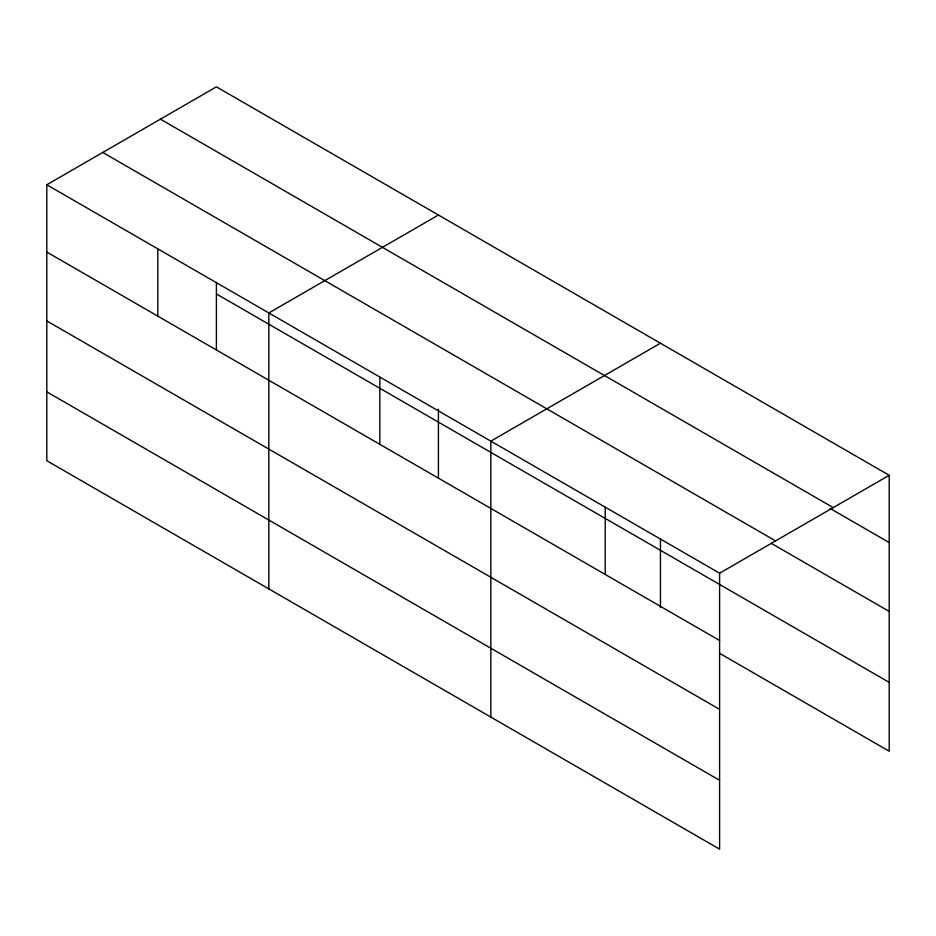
<?xml version="1.0" encoding="UTF-8"?>
<svg xmlns="http://www.w3.org/2000/svg" width="936" height="936" viewBox="0 0 936 936"><rect width="100%" height="100%" fill="white"/><g stroke="black" fill="none" stroke-linecap="round" stroke-linejoin="round"><path stroke-width="1.4" d="M719.597 709.348L719.597 573.206L46.8 184.766L46.8 460.711L719.597 849.151L719.597 709.348L46.8 320.908M719.527 653.269L889.2 751.234L889.2 475.289L216.403 86.849L46.8 184.766M438.422 215.034L268.819 312.952L268.819 588.896M660.453 343.219L490.85 441.137L490.85 717.081M719.597 573.206L889.2 475.289M160.43 119.164L833.227 507.593M830.127 508.459L889.2 542.564M102.773 152.451L775.57 540.891M771.053 543.219L889.2 611.43M216.403 293.939L889.2 682.367M46.8 252.053L719.597 640.493M46.8 391.856L719.597 780.296M660.453 538.715L660.453 607.686M605.218 507.172L605.218 574.458M438.422 409.09L438.422 478.062M379.829 377.044L379.829 444.331M216.403 282.356L216.403 349.888M157.81 248.859L157.81 316.146"/></g></svg>
